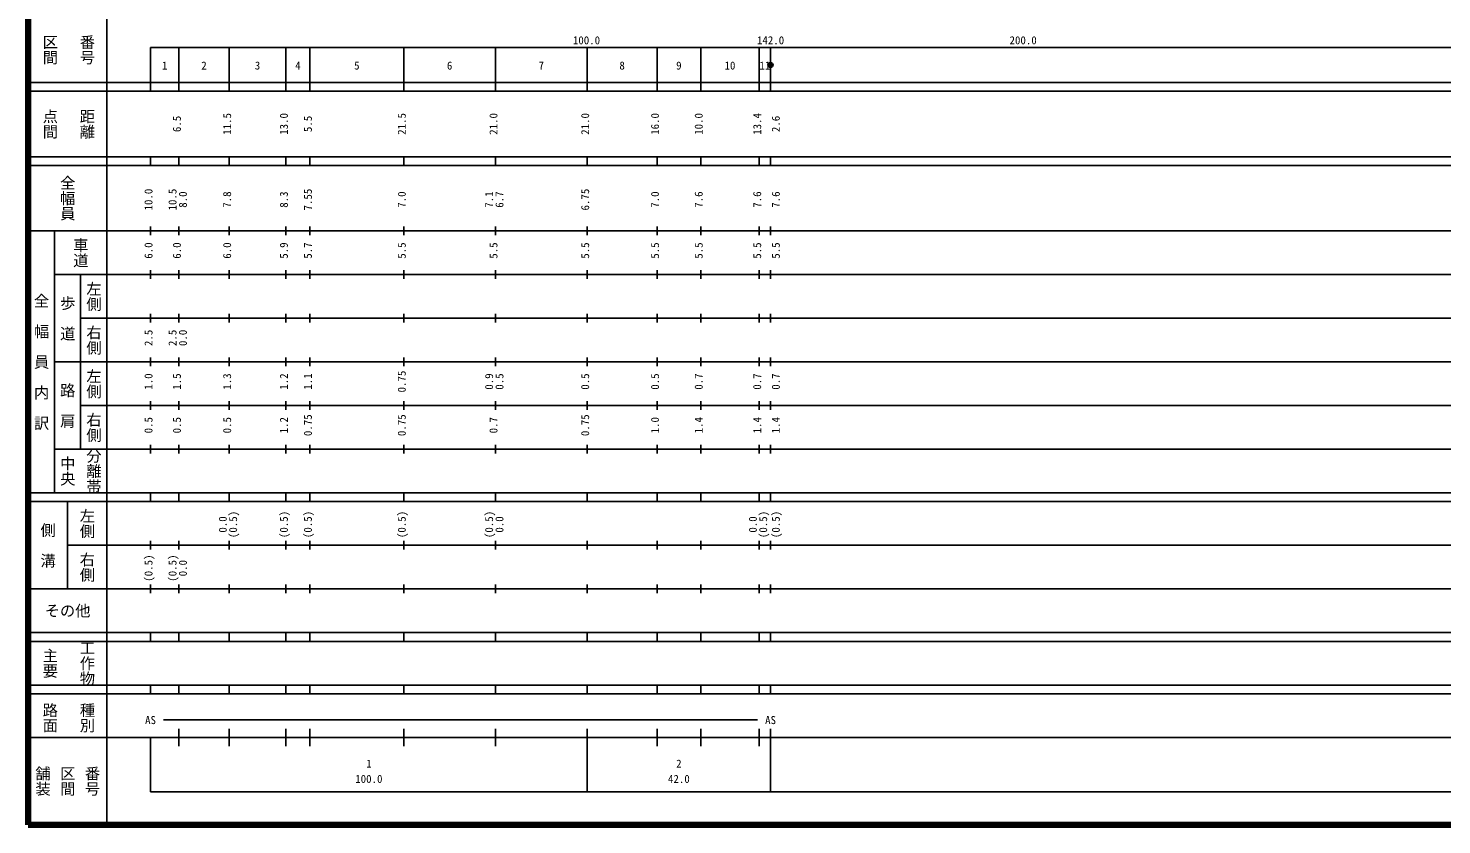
# Model space of a CAD drawing. Units: millimetres on the paper, enlarged 1000 times. Extents: x 40000 to 680000, y 20000 to 380000.
# Drawn here: x 40000 to 363711, y 20000 to 202409 of the extents above; entities that cross this region are included whole.
import ezdxf
from ezdxf.enums import TextEntityAlignment as Align

# ---------------------------------------------------------------- set-up
doc = ezdxf.new("R2010")
doc.units = ezdxf.units.MM
doc.header["$LTSCALE"] = 1000
for name, color, linetype, lineweight in [('M-OTRS', 6, 'Continuous', 13), ('M-TTL', 2, 'Continuous', 140), ('M-TTL-BAND', 7, 'Continuous', 25)]:
    doc.layers.add(name, color=color, linetype=linetype, lineweight=lineweight)
doc.styles.add('@ＭＳ ゴシック', font='')
doc.styles.add('ＭＳ ゴシック', font='')
doc.styles.get('@ＭＳ ゴシック').set_extended_font_data('@MS Gothic')
doc.styles.get('ＭＳ ゴシック').set_extended_font_data('MS Gothic')

msp = doc.modelspace()

# ---------------------------------------------------------------- hatches: boundary and pattern name
at = {"layer": 'M-OTRS'}
msp.add_hatch(color=256, dxfattribs=at).paths.add_polyline_path([(210600, 194000), (210600, 194024), (210598, 194047), (210596, 194071), (210593, 194094), (210588, 194117), (210583, 194140), (210577, 194163), (210571, 194185), (210563, 194208), (210554, 194230), (210545, 194251), (210535, 194272), (210523, 194293), (210512, 194313), (210499, 194333), (210485, 194353), (210471, 194371), (210456, 194390), (210441, 194407), (210424, 194424), (210407, 194441), (210390, 194456), (210371, 194471), (210353, 194485), (210333, 194499), (210313, 194512), (210293, 194523), (210272, 194535), (210251, 194545), (210230, 194554), (210208, 194563), (210185, 194571), (210163, 194577), (210140, 194583), (210117, 194588), (210094, 194593), (210071, 194596), (210047, 194598), (210024, 194600), (210000, 194600), (209976, 194600), (209953, 194598), (209929, 194596), (209906, 194593), (209883, 194588), (209860, 194583), (209837, 194577), (209815, 194571), (209792, 194563), (209770, 194554), (209749, 194545), (209728, 194535), (209707, 194523), (209687, 194512), (209667, 194499), (209647, 194485), (209629, 194471), (209610, 194456), (209593, 194441), (209576, 194424), (209559, 194407), (209544, 194390), (209529, 194371), (209515, 194353), (209501, 194333), (209488, 194313), (209477, 194293), (209465, 194272), (209455, 194251), (209446, 194230), (209437, 194208), (209429, 194185), (209423, 194163), (209417, 194140), (209412, 194117), (209407, 194094), (209404, 194071), (209402, 194047), (209400, 194024), (209400, 194000), (209400, 193976), (209402, 193953), (209404, 193929), (209407, 193906), (209412, 193883), (209417, 193860), (209423, 193837), (209429, 193815), (209437, 193792), (209446, 193770), (209455, 193749), (209465, 193728), (209477, 193707), (209488, 193686), (209501, 193667), (209515, 193647), (209529, 193629), (209544, 193610), (209559, 193593), (209576, 193576), (209593, 193559), (209610, 193544), (209629, 193529), (209647, 193515), (209667, 193501), (209687, 193488), (209707, 193476), (209728, 193465), (209749, 193455), (209770, 193446), (209792, 193437), (209815, 193429), (209837, 193423), (209860, 193417), (209883, 193412), (209906, 193407), (209929, 193404), (209953, 193402), (209976, 193400), (210000, 193400), (210024, 193400), (210047, 193402), (210071, 193404), (210094, 193407), (210117, 193412), (210140, 193417), (210163, 193423), (210185, 193429), (210208, 193437), (210230, 193446), (210251, 193455), (210272, 193465), (210293, 193476), (210313, 193488), (210333, 193501), (210353, 193515), (210371, 193529), (210390, 193544), (210407, 193559), (210424, 193576), (210441, 193593), (210456, 193610), (210471, 193629), (210485, 193647), (210499, 193667), (210512, 193686), (210523, 193707), (210535, 193728), (210545, 193749), (210554, 193770), (210563, 193792), (210571, 193815), (210577, 193837), (210583, 193860), (210588, 193883), (210593, 193906), (210596, 193929), (210598, 193953), (210600, 193976)])

# ---------------------------------------------------------------- linework, layer by layer
msp.add_circle((210000, 194000), 600, dxfattribs=at)
at = {"layer": 'M-TTL'}
for p, q in [((40000, 380000), (40000, 20000)), ((40000, 20000), (680000, 20000))]:
    msp.add_line(p, q, dxfattribs=at)
at = {"layer": 'M-TTL-BAND'}
for p, q in [((58000, 370000), (58000, 20000)), ((68000, 198000), (579000, 198000)), ((68000, 198000), (68000, 188000)), ((74500, 188000), (74500, 198000)), ((86000, 188000), (86000, 198000)), ((99000, 188000), (99000, 198000)), ((104500, 188000), (104500, 198000)), ((126000, 188000), (126000, 198000)), ((147000, 188000), (147000, 198000)), ((168000, 188000), (168000, 198000)), ((184000, 188000), (184000, 198000)), ((194000, 188000), (194000, 198000)), ((207400, 188000), (207400, 198000)), ((210000, 188000), (210000, 198000)), ((40000, 190000), (579000, 190000)), ((40000, 188000), (579000, 188000)), ((40000, 173000), (579000, 173000)), ((68000, 171000), (68000, 173000)), ((74500, 171000), (74500, 173000)), ((86000, 171000), (86000, 173000)), ((99000, 171000), (99000, 173000)), ((104500, 171000), (104500, 173000)), ((126000, 171000), (126000, 173000)), ((147000, 171000), (147000, 173000)), ((168000, 171000), (168000, 173000)), ((184000, 171000), (184000, 173000)), ((194000, 171000), (194000, 173000)), ((207400, 171000), (207400, 173000)), ((210000, 171000), (210000, 173000)), ((40000, 171000), (579000, 171000)), ((40000, 156000), (579000, 156000)), ((46000, 96000), (46000, 156000)), ((68000, 155000), (68000, 157000)), ((74500, 155000), (74500, 157000)), ((86000, 155000), (86000, 157000)), ((99000, 155000), (99000, 157000)), ((104500, 155000), (104500, 157000)), ((126000, 155000), (126000, 157000)), ((147000, 155000), (147000, 157000)), ((168000, 155000), (168000, 157000)), ((184000, 155000), (184000, 157000)), ((194000, 155000), (194000, 157000)), ((207400, 155000), (207400, 157000)), ((210000, 155000), (210000, 157000)), ((46000, 146000), (579000, 146000)), ((52000, 146000), (52000, 106000)), ((68000, 145000), (68000, 147000)), ((74500, 145000), (74500, 147000)), ((86000, 145000), (86000, 147000)), ((99000, 145000), (99000, 147000)), ((104500, 145000), (104500, 147000)), ((126000, 145000), (126000, 147000)), ((147000, 145000), (147000, 147000)), ((168000, 145000), (168000, 147000)), ((184000, 145000), (184000, 147000)), ((194000, 145000), (194000, 147000)), ((207400, 145000), (207400, 147000)), ((210000, 145000), (210000, 147000)), ((52000, 136000), (579000, 136000)), ((68000, 135000), (68000, 137000)), ((74500, 135000), (74500, 137000)), ((86000, 135000), (86000, 137000)), ((99000, 135000), (99000, 137000)), ((104500, 135000), (104500, 137000)), ((126000, 135000), (126000, 137000)), ((147000, 135000), (147000, 137000)), ((168000, 135000), (168000, 137000)), ((184000, 135000), (184000, 137000)), ((194000, 135000), (194000, 137000)), ((207400, 135000), (207400, 137000)), ((210000, 135000), (210000, 137000)), ((68000, 125000), (68000, 127000)), ((74500, 125000), (74500, 127000)), ((86000, 125000), (86000, 127000)), ((99000, 125000), (99000, 127000)), ((104500, 125000), (104500, 127000)), ((126000, 125000), (126000, 127000)), ((147000, 125000), (147000, 127000)), ((168000, 125000), (168000, 127000)), ((184000, 125000), (184000, 127000)), ((194000, 125000), (194000, 127000)), ((207400, 125000), (207400, 127000)), ((210000, 125000), (210000, 127000)), ((46000, 126000), (579000, 126000)), ((68000, 115000), (68000, 117000)), ((74500, 115000), (74500, 117000)), ((86000, 115000), (86000, 117000)), ((99000, 115000), (99000, 117000)), ((104500, 115000), (104500, 117000)), ((126000, 115000), (126000, 117000)), ((147000, 115000), (147000, 117000)), ((168000, 115000), (168000, 117000)), ((184000, 115000), (184000, 117000)), ((194000, 115000), (194000, 117000)), ((207400, 115000), (207400, 117000)), ((210000, 115000), (210000, 117000)), ((52000, 116000), (579000, 116000)), ((68000, 105000), (68000, 107000)), ((74500, 105000), (74500, 107000)), ((86000, 105000), (86000, 107000)), ((99000, 105000), (99000, 107000)), ((104500, 105000), (104500, 107000)), ((126000, 105000), (126000, 107000)), ((147000, 105000), (147000, 107000)), ((168000, 105000), (168000, 107000)), ((184000, 105000), (184000, 107000)), ((194000, 105000), (194000, 107000)), ((207400, 105000), (207400, 107000)), ((210000, 105000), (210000, 107000)), ((46000, 106000), (579000, 106000)), ((40000, 96000), (579000, 96000)), ((40000, 94000), (579000, 94000)), ((49000, 94000), (49000, 74000)), ((68000, 94000), (68000, 96000)), ((74500, 94000), (74500, 96000)), ((86000, 94000), (86000, 96000)), ((99000, 94000), (99000, 96000)), ((104500, 94000), (104500, 96000)), ((126000, 94000), (126000, 96000)), ((147000, 94000), (147000, 96000)), ((168000, 94000), (168000, 96000)), ((184000, 94000), (184000, 96000)), ((194000, 94000), (194000, 96000)), ((207400, 94000), (207400, 96000)), ((210000, 94000), (210000, 96000)), ((68000, 83000), (68000, 85000)), ((74500, 83000), (74500, 85000)), ((86000, 83000), (86000, 85000)), ((99000, 83000), (99000, 85000)), ((104500, 83000), (104500, 85000)), ((126000, 83000), (126000, 85000)), ((147000, 83000), (147000, 85000)), ((168000, 83000), (168000, 85000)), ((184000, 83000), (184000, 85000)), ((194000, 83000), (194000, 85000)), ((207400, 83000), (207400, 85000)), ((210000, 83000), (210000, 85000)), ((49000, 84000), (579000, 84000)), ((68000, 73000), (68000, 75000)), ((74500, 73000), (74500, 75000)), ((86000, 73000), (86000, 75000)), ((99000, 73000), (99000, 75000)), ((104500, 73000), (104500, 75000)), ((126000, 73000), (126000, 75000)), ((147000, 73000), (147000, 75000)), ((168000, 73000), (168000, 75000)), ((184000, 73000), (184000, 75000)), ((194000, 73000), (194000, 75000)), ((207400, 73000), (207400, 75000)), ((210000, 73000), (210000, 75000)), ((40000, 74000), (579000, 74000)), ((40000, 64000), (579000, 64000)), ((40000, 62000), (579000, 62000)), ((68000, 62000), (68000, 64000)), ((74500, 62000), (74500, 64000)), ((86000, 62000), (86000, 64000)), ((99000, 62000), (99000, 64000)), ((104500, 62000), (104500, 64000)), ((126000, 62000), (126000, 64000)), ((147000, 62000), (147000, 64000)), ((168000, 62000), (168000, 64000)), ((184000, 62000), (184000, 64000)), ((194000, 62000), (194000, 64000)), ((207400, 62000), (207400, 64000)), ((210000, 62000), (210000, 64000)), ((40000, 52000), (579000, 52000)), ((68000, 50000), (68000, 52000)), ((74500, 50000), (74500, 52000)), ((86000, 50000), (86000, 52000)), ((99000, 50000), (99000, 52000)), ((104500, 50000), (104500, 52000)), ((126000, 50000), (126000, 52000)), ((147000, 50000), (147000, 52000)), ((168000, 50000), (168000, 52000)), ((184000, 50000), (184000, 52000)), ((194000, 50000), (194000, 52000)), ((207400, 50000), (207400, 52000)), ((210000, 50000), (210000, 52000)), ((40000, 50000), (579000, 50000)), ((71000, 44000), (207000, 44000)), ((40000, 40000), (579000, 40000)), ((68000, 40000), (68000, 27500)), ((74500, 38000), (74500, 42000)), ((86000, 38000), (86000, 42000)), ((99000, 38000), (99000, 42000)), ((104500, 38000), (104500, 42000)), ((126000, 38000), (126000, 42000)), ((147000, 38000), (147000, 42000)), ((168000, 27500), (168000, 42000)), ((184000, 38000), (184000, 42000)), ((194000, 38000), (194000, 42000)), ((207400, 38000), (207400, 42000)), ((210000, 27500), (210000, 42000)), ((68000, 27500), (579000, 27500))]:
    msp.add_line(p, q, dxfattribs=at)

# ---------------------------------------------------------------- texts
at = {"layer": 'M-TTL-BAND', "style": '@ＭＳ ゴシック'}
for s, p in [('番号', (53500, 197500)), ('区間', (45000, 197500)), ('点間', (45000, 180500)), ('距離', (53500, 180500)), ('全幅員', (49000, 163500)), ('車道', (52000, 151000)), ('左側', (55000, 141000)), ('全\u3000幅\u3000員\u3000内\u3000訳', (43000, 126000)), ('歩\u3000道', (49000, 136000)), ('右側', (55000, 131000)), ('左側', (55000, 121000)), ('路\u3000肩', (49000, 116000)), ('右側', (55000, 111000)), ('中央', (49000, 101000)), ('分離帯', (55000, 101000)), ('左側', (53500, 89000)), ('側\u3000溝', (44500, 84000)), ('右側', (53500, 79000)), ('工作物', (53500, 57000)), ('主要', (45000, 57000)), ('路面', (45000, 44500)), ('種別', (53500, 44500)), ('舗装', (43333, 30000)), ('区間', (49000, 30000)), ('番号', (54667, 30000))]:
    msp.add_text(s, height=2566, rotation=270, dxfattribs=at).set_placement(p, align=Align.MIDDLE_CENTER)
at = {"layer": 'M-TTL-BAND', "style": 'ＭＳ ゴシック'}
for s, p in [('100.0', (167844, 198195)), ('142.0', (210000, 198195)), ('200.0', (267844, 198195)), ('1', (71250, 192405)), ('2', (80250, 192405)), ('3', (92500, 192405)), ('4', (101750, 192405)), ('5', (115250, 192405)), ('6', (136500, 192405)), ('7', (157500, 192405)), ('8', (176000, 192405)), ('9', (189000, 192405)), ('10', (200700, 192405)), ('11', (208700, 192405)), ('AS', (68000, 42500)), ('AS', (210000, 42500)), ('1', (118000, 32523)), ('2', (189000, 32523)), ('100.0', (118000, 29033)), ('42.0', (189000, 29033))]:
    msp.add_text(s, height=1833, dxfattribs=at).set_placement(p, align=Align.BOTTOM_CENTER)
for s, p in [('6.5', (75500, 180500)), ('11.5', (87000, 180500)), ('13.0', (100000, 180500)), ('5.5', (105500, 180500)), ('21.5', (127000, 180500)), ('21.0', (148000, 180500)), ('21.0', (169000, 180500)), ('16.0', (185000, 180500)), ('10.0', (195000, 180500)), ('13.4', (208400, 180500)), ('2.6', (212663, 180500)), ('10.0', (69000, 163174)), ('10.5', (74500, 163174)), ('7.55', (105500, 163174)), ('6.75', (169000, 163174)), ('8.0', (76870, 163174)), ('7.8', (87000, 163174)), ('8.3', (100000, 163174)), ('7.0', (127000, 163174)), ('7.1', (147000, 163174)), ('6.7', (149370, 163174)), ('7.0', (185000, 163174)), ('7.6', (195000, 163174)), ('7.6', (208400, 163174)), ('7.6', (212663, 163174)), ('6.0', (69000, 151500)), ('6.0', (75500, 151500)), ('6.0', (87000, 151500)), ('5.9', (100000, 151500)), ('5.7', (105500, 151500)), ('5.5', (127000, 151500)), ('5.5', (148000, 151500)), ('5.5', (169000, 151500)), ('5.5', (185000, 151500)), ('5.5', (195000, 151500)), ('5.5', (208400, 151500)), ('5.5', (212663, 151500)), ('2.5', (69000, 131500)), ('2.5', (74500, 131500)), ('0.0', (76870, 131500)), ('1.0', (69000, 121500)), ('1.5', (75500, 121500)), ('1.3', (87000, 121500)), ('1.2', (100000, 121500)), ('1.1', (105500, 121500)), ('0.75', (127000, 121500)), ('0.9', (147000, 121500)), ('0.5', (149370, 121500)), ('0.5', (169000, 121500)), ('0.5', (185000, 121500)), ('0.7', (195000, 121500)), ('0.7', (208400, 121500)), ('0.7', (212663, 121500)), ('0.75', (105500, 111500)), ('0.75', (127000, 111500)), ('0.75', (169000, 111500)), ('0.5', (69000, 111500)), ('0.5', (75500, 111500)), ('0.5', (87000, 111500)), ('1.2', (100000, 111500)), ('0.7', (148000, 111500)), ('1.0', (185000, 111500)), ('1.4', (195000, 111500)), ('1.4', (208400, 111500)), ('1.4', (212663, 111500)), ('(0.5)', (88370, 88764)), ('(0.5)', (100000, 88764)), ('(0.5)', (105500, 88764)), ('(0.5)', (127000, 88764)), ('(0.5)', (147000, 88764)), ('(0.5)', (209770, 88764)), ('(0.5)', (212663, 88764)), ('0.0', (86000, 88764)), ('0.0', (149370, 88764)), ('0.0', (207400, 88764)), ('(0.5)', (69000, 78764)), ('(0.5)', (74500, 78764)), ('0.0', (76870, 78764))]:
    msp.add_text(s, height=1833, rotation=90, dxfattribs=at).set_placement(p, align=Align.BOTTOM_CENTER)
msp.add_text('その他', height=2566, dxfattribs=at).set_placement((49000, 69000), align=Align.MIDDLE_CENTER)

doc.saveas('drawing.dxf')
